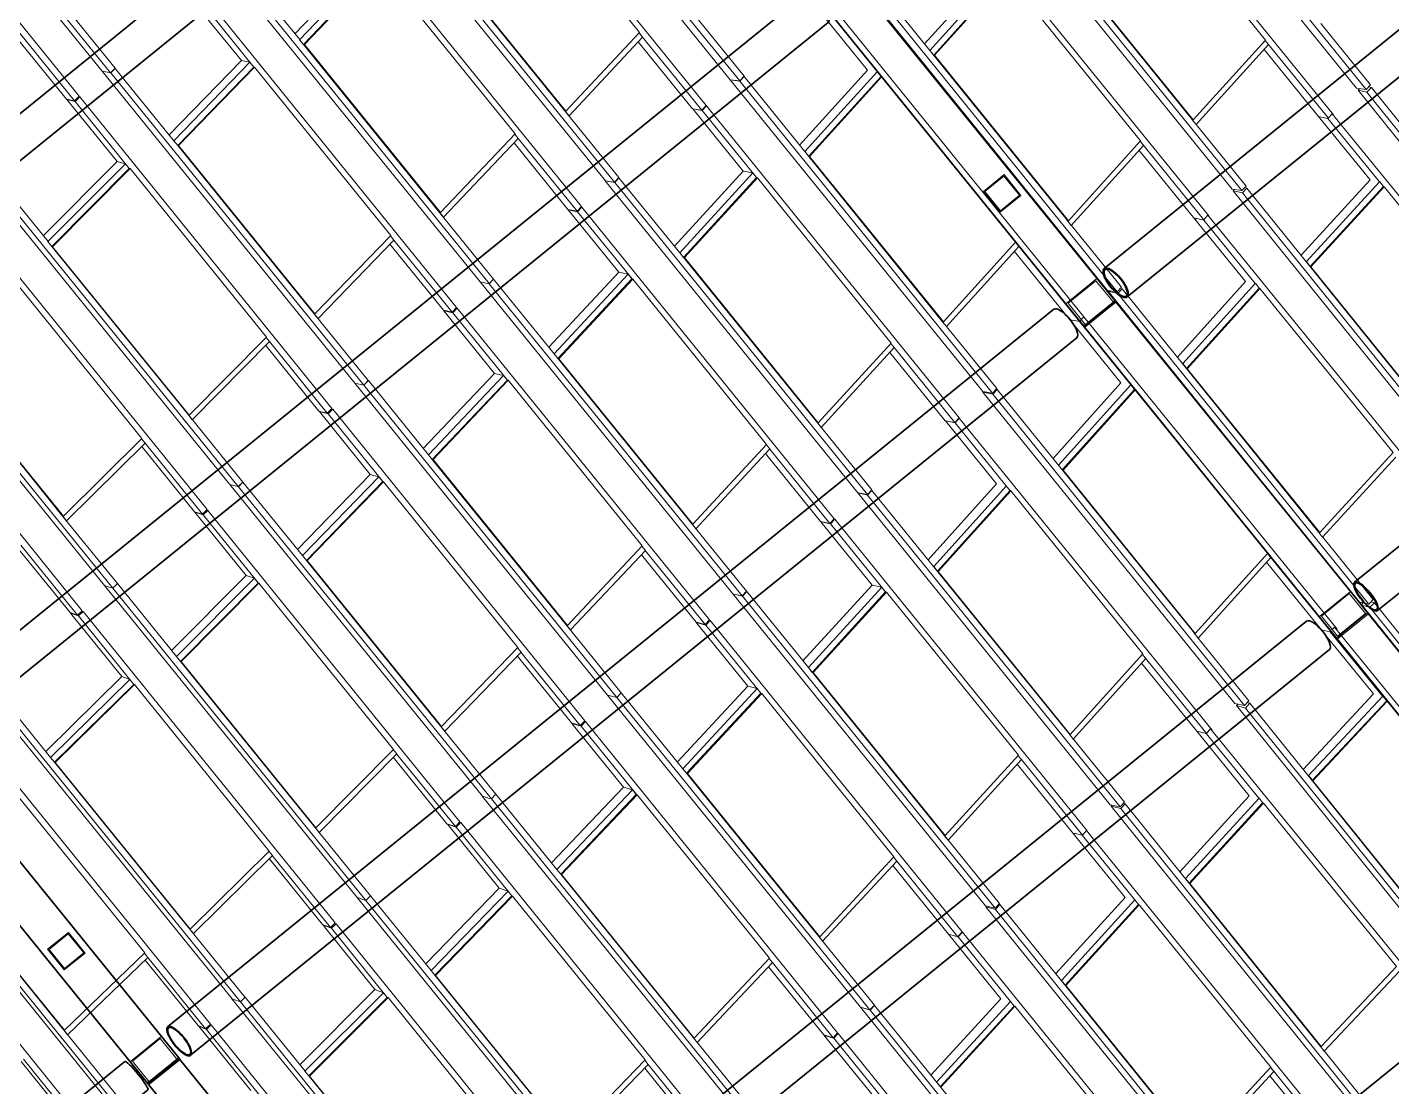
# Model space of a CAD drawing. Header units: millimetres. Extents: x 834681283 to 835686922, y 817551134 to 819407044.
# Drawn here: x 835292976 to 835303174, y 818125021 to 818132940 of the extents above; entities that cross this region are included whole.
import ezdxf

# ---------------------------------------------------------------- set-up
doc = ezdxf.new("R2010")
doc.units = ezdxf.units.MM
doc.header["$LTSCALE"] = 1200
doc.header["$MEASUREMENT"] = 0
for name, pattern in [('P01-MAGP-P-RF$0$P01_MS_01_N1-FloorPlan-PART2OFUPPERROOFSETTINGOUT$0$BH DASHED2', [3, 2, -1]), ('P01-MAGP-P-RF$0$P01_MS_01_N1-FloorPlan-PART2OFUPPERROOFSETTINGOUT$0$BH DASHED3', [2, 1, -1]), ('P01-MAGP-P-RF$0$PHANTOM', [2.5, 1.25, -0.25, 0.25, -0.25, 0.25, -0.25])]:
    doc.linetypes.add(name, pattern=pattern)
for name, color, linetype, lineweight in [('P01-MAGP-P-RF$0$MMH053__', 253, 'P01-MAGP-P-RF$0$PHANTOM', 40), ('P01-MAGP-P-RF$0$P01_MS_01_N1-FloorPlan-PART2OFUPPERROOFSETTINGOUT$0$S-BEAM', 253, 'Continuous', 35), ('P01-MAGP-P-RF$0$P01_MS_01_N1-FloorPlan-PART2OFUPPERROOFSETTINGOUT$0$S-BEAM-HIDN', 253, 'P01-MAGP-P-RF$0$P01_MS_01_N1-FloorPlan-PART2OFUPPERROOFSETTINGOUT$0$BH DASHED2', 18), ('P01-MAGP-P-RF$0$P01_MS_01_N1-FloorPlan-PART2OFUPPERROOFSETTINGOUT$0$S-COLS-HIDN', 253, 'P01-MAGP-P-RF$0$P01_MS_01_N1-FloorPlan-PART2OFUPPERROOFSETTINGOUT$0$BH DASHED3', 18), ('P01-MAGP-P-RF$0$ROOF MESH HALF TONE$0$A-GLAZ', 253, 'Continuous', 9), ('P01-MAGP-P-RF$0$ROOF MESH HALF TONE$0$A-MASS', 253, 'Continuous', 9)]:
    doc.layers.add(name, color=color, linetype=linetype, lineweight=lineweight)

# ---------------------------------------------------------------- blocks, each defined once
blk = doc.blocks.new('P01-MAGP-P-RF$0$P01_MS_01_N1-FloorPlan-PART2OFUPPERROOFSETTINGOUT$0$Circular Hollow Sections - CHS273x10_PSB97-8452177-PART 2 OF  UPPER ROOF SETTING OUT')
at = {"layer": 'P01-MAGP-P-RF$0$P01_MS_01_N1-FloorPlan-PART2OFUPPERROOFSETTINGOUT$0$S-BEAM'}
for p, q in [((72757, 39603), (65761, 34704)), ((65918, 34480), (72914, 39379))]:
    blk.add_line(p, q, dxfattribs=at)
for centre, major_axis, start_param, end_param in [((72836, 39491), (-78, 112), 3.141593, 6.283185), ((65840, 34592), (-78, 112), 0, 3.141593), ((65840, 34592), (-73, 104), 0, 3.141593), ((65840, 34592), (-78, 112), 3.141593, 6.283185), ((65840, 34592), (-73, 104), 3.141593, 6.283185)]:
    blk.add_ellipse(centre, major_axis=major_axis, ratio=0.310041, start_param=start_param, end_param=end_param, dxfattribs=at)
blk = doc.blocks.new('P01-MAGP-P-RF$0$P01_MS_01_N1-FloorPlan-PART2OFUPPERROOFSETTINGOUT$0$Circular Hollow Sections - CHS273x10_PSB97-8451182-PART 2 OF  UPPER ROOF SETTING OUT')
at = {"layer": 'P01-MAGP-P-RF$0$P01_MS_01_N1-FloorPlan-PART2OFUPPERROOFSETTINGOUT$0$S-BEAM'}
for p, q in [((68874, 29559), (61814, 24615)), ((61970, 24392), (69031, 29335))]:
    blk.add_line(p, q, dxfattribs=at)
for centre, major_axis, start_param, end_param in [((68953, 29447), (-78, 112), 3.141593, 6.283185), ((61892, 24503), (-78, 112), 0, 3.141593), ((61892, 24503), (-73, 104), 0, 3.141593), ((61892, 24503), (-78, 112), 3.141593, 6.283185), ((61892, 24503), (-73, 104), 3.141593, 6.283185)]:
    blk.add_ellipse(centre, major_axis=major_axis, ratio=0.113157, start_param=start_param, end_param=end_param, dxfattribs=at)
blk = doc.blocks.new('P01-MAGP-P-RF$0$P01_MS_01_N1-FloorPlan-PART2OFUPPERROOFSETTINGOUT$0$Circular Hollow Sections - CHS273x10_PSB97-8452281-PART 2 OF  UPPER ROOF SETTING OUT')
at = {"layer": 'P01-MAGP-P-RF$0$P01_MS_01_N1-FloorPlan-PART2OFUPPERROOFSETTINGOUT$0$S-BEAM'}
for p, q in [((76193, 34684), (69210, 29794)), ((69367, 29571), (76350, 34460))]:
    blk.add_line(p, q, dxfattribs=at)
for centre, major_axis, start_param, end_param in [((76271, 34572), (-78, 112), 3.141593, 6.283185), ((69289, 29682), (-78, 112), 0, 3.141593), ((69289, 29682), (-73, 104), 0, 3.141593), ((69289, 29682), (-78, 112), 3.141593, 6.283185), ((69289, 29682), (-73, 104), 3.141593, 6.283185)]:
    blk.add_ellipse(centre, major_axis=major_axis, ratio=0.329883, start_param=start_param, end_param=end_param, dxfattribs=at)
blk = doc.blocks.new('P01-MAGP-P-RF$0$P01_MS_01_N1-FloorPlan-PART2OFUPPERROOFSETTINGOUT$0$Circular Hollow Sections - CHS273x10_PSB97-8462763-PART 2 OF  UPPER ROOF SETTING OUT')
at = {"layer": 'P01-MAGP-P-RF$0$P01_MS_01_N1-FloorPlan-PART2OFUPPERROOFSETTINGOUT$0$S-BEAM'}
for p, q in [((80061, 37392), (76589, 34961)), ((76746, 34737), (80217, 37168))]:
    blk.add_line(p, q, dxfattribs=at)
for centre, major_axis, start_param, end_param in [((80139, 37280), (-78, 112), 3.141593, 6.283185), ((76667, 34849), (-78, 112), 0, 3.141593), ((76667, 34849), (-73, 104), 0, 3.141593), ((76667, 34849), (-78, 112), 3.141593, 6.283185), ((76667, 34849), (-73, 104), 3.141593, 6.283185)]:
    blk.add_ellipse(centre, major_axis=major_axis, ratio=0.360645, start_param=start_param, end_param=end_param, dxfattribs=at)
blk = doc.blocks.new('P01-MAGP-P-RF$0$P01_MS_01_N1-FloorPlan-PART2OFUPPERROOFSETTINGOUT$0$Circular Hollow Sections - CHS273x10_PSB97-8452344-PART 2 OF  UPPER ROOF SETTING OUT')
at = {"layer": 'P01-MAGP-P-RF$0$P01_MS_01_N1-FloorPlan-PART2OFUPPERROOFSETTINGOUT$0$S-BEAM'}
for p, q in [((79635, 29769), (72642, 24873)), ((72798, 24649), (79792, 29546))]:
    blk.add_line(p, q, dxfattribs=at)
for centre, major_axis, start_param, end_param in [((79713, 29657), (-78, 112), 3.141593, 6.283185), ((72720, 24761), (-78, 112), 0, 3.141593), ((72720, 24761), (-73, 104), 0, 3.141593), ((72720, 24761), (-78, 112), 3.141593, 6.283185), ((72720, 24761), (-73, 104), 3.141593, 6.283185)]:
    blk.add_ellipse(centre, major_axis=major_axis, ratio=0.321903, start_param=start_param, end_param=end_param, dxfattribs=at)
blk = doc.blocks.new('P01-MAGP-P-RF$0$P01_MS_01_N1-FloorPlan-PART2OFUPPERROOFSETTINGOUT$0$Circular Hollow Sections - CHS273x10_PSB97-8452178-PART 2 OF  UPPER ROOF SETTING OUT')
at = {"layer": 'P01-MAGP-P-RF$0$P01_MS_01_N1-FloorPlan-PART2OFUPPERROOFSETTINGOUT$0$S-BEAM'}
for p, q in [((71064, 42079), (64038, 37159)), ((64194, 36936), (71220, 41855))]:
    blk.add_line(p, q, dxfattribs=at)
for centre, major_axis, start_param, end_param in [((71142, 41967), (-78, 112), 3.141593, 6.283185), ((64116, 37048), (-78, 112), 0, 3.141593), ((64116, 37048), (-73, 104), 0, 3.141593), ((64116, 37048), (-78, 112), 3.141593, 6.283185), ((64116, 37048), (-73, 104), 3.141593, 6.283185)]:
    blk.add_ellipse(centre, major_axis=major_axis, ratio=0.302614, start_param=start_param, end_param=end_param, dxfattribs=at)
blk = doc.blocks.new('P01-MAGP-P-RF$0$P01_MS_01_N1-FloorPlan-PART2OFUPPERROOFSETTINGOUT$0$Circular Hollow Sections - CHS273x10_PSB97-8452283-PART 2 OF  UPPER ROOF SETTING OUT')
at = {"layer": 'P01-MAGP-P-RF$0$P01_MS_01_N1-FloorPlan-PART2OFUPPERROOFSETTINGOUT$0$S-BEAM'}
for p, q in [((74503, 37163), (67486, 32249)), ((67642, 32026), (74660, 36939))]:
    blk.add_line(p, q, dxfattribs=at)
for centre, major_axis, start_param, end_param in [((74581, 37051), (-78, 112), 3.141593, 6.283185), ((67564, 32137), (-78, 112), 0, 3.141593), ((67564, 32137), (-73, 104), 0, 3.141593), ((67564, 32137), (-78, 112), 3.141593, 6.283185), ((67564, 32137), (-73, 104), 3.141593, 6.283185)]:
    blk.add_ellipse(centre, major_axis=major_axis, ratio=0.320015, start_param=start_param, end_param=end_param, dxfattribs=at)
blk = doc.blocks.new('P01-MAGP-P-RF$0$P01_MS_01_N1-FloorPlan-PART2OFUPPERROOFSETTINGOUT$0$Circular Hollow Sections - CHS273x10_PSB97-8452498-PART 2 OF  UPPER ROOF SETTING OUT')
at = {"layer": 'P01-MAGP-P-RF$0$P01_MS_01_N1-FloorPlan-PART2OFUPPERROOFSETTINGOUT$0$S-BEAM'}
for p, q in [((77913, 32226), (70925, 27333)), ((71082, 27109), (78070, 32002))]:
    blk.add_line(p, q, dxfattribs=at)
for centre, major_axis, start_param, end_param in [((77992, 32114), (-78, 112), 3.141593, 6.283185), ((71004, 27221), (-78, 112), 0, 3.141593), ((71004, 27221), (-78, 112), 3.141593, 6.283185), ((71004, 27221), (-73, 104), 3.141593, 6.283185), ((71004, 27221), (-73, 104), 0, 3.141593)]:
    blk.add_ellipse(centre, major_axis=major_axis, ratio=0.333615, start_param=start_param, end_param=end_param, dxfattribs=at)
blk = doc.blocks.new('P01-MAGP-P-RF$0$ROOF MESH HALF TONE')
at = {"layer": 'P01-MAGP-P-RF$0$ROOF MESH HALF TONE$0$A-GLAZ', "lineweight": 5}
for p, q in [((67499, 39412), (69221, 36954)), ((69283, 36938), (67559, 39398)), ((69035, 36780), (67316, 39236)), ((72178, 39022), (73899, 36564)), ((73969, 36551), (72247, 39009)), ((73705, 36385), (71987, 38841)), ((76851, 38626), (78564, 36174)), ((78635, 36159), (76922, 38610)), ((74004, 36583), (72687, 38462)), ((78379, 35988), (76653, 38449)), ((71192, 38333), (72915, 35875)), ((72983, 35860), (71260, 38319)), ((72323, 38286), (73247, 36964)), ((72723, 35696), (71005, 38152)), ((75868, 37939), (77583, 35485)), ((77323, 36026), (75974, 37956)), ((77655, 35470), (75940, 37923)), ((76995, 37888), (77911, 36581)), ((73018, 35892), (71699, 37774)), ((72657, 36414), (71731, 37735)), ((77396, 35300), (75672, 37759)), ((70206, 37644), (71929, 35186)), ((70710, 37087), (70308, 37660)), ((71243, 37650), (70677, 37133)), ((70709, 37087), (71309, 37634)), ((71996, 35169), (70272, 37628)), ((70736, 37049), (71335, 37597)), ((70742, 37048), (71341, 37595)), ((71341, 37595), (72267, 36273)), ((69319, 36970), (68954, 37491)), ((70264, 36962), (69923, 37449)), ((70354, 36906), (69987, 37431)), ((71740, 35008), (70022, 37463)), ((77329, 36024), (76416, 37330)), ((68940, 36765), (68584, 37273)), ((68998, 36749), (68614, 37298)), ((74884, 37252), (76602, 34796)), ((76674, 34780), (74956, 37235)), ((76340, 35338), (74990, 37268)), ((75909, 37253), (75367, 36729)), ((75403, 36678), (75981, 37237)), ((76007, 37200), (75429, 36641)), ((75435, 36640), (76013, 37198)), ((76013, 37198), (76927, 35895)), ((70709, 37087), (70736, 37049)), ((70742, 37048), (70736, 37049)), ((70736, 37049), (71663, 35726)), ((71669, 35724), (70742, 37048)), ((74928, 36564), (74585, 37053)), ((75025, 36510), (74656, 37037)), ((76412, 34612), (74690, 37070)), ((69220, 36954), (70942, 34497)), ((69284, 36937), (69220, 36954)), ((69259, 36944), (69283, 36938)), ((69283, 36938), (69319, 36970)), ((69320, 36969), (69284, 36937)), ((71008, 34477), (69284, 36937)), ((69719, 36399), (69320, 36969)), ((70264, 36962), (69687, 36445)), ((69719, 36399), (70327, 36944)), ((70327, 36944), (70264, 36962)), ((70354, 36906), (70327, 36944)), ((73247, 36964), (72657, 36414)), ((72678, 36378), (73268, 36928)), ((73268, 36928), (73244, 36962)), ((73671, 36352), (73268, 36928)), ((69745, 36361), (70354, 36906)), ((69751, 36360), (70359, 36905)), ((70354, 36906), (70359, 36905)), ((70354, 36906), (70354, 36906)), ((70359, 36905), (71286, 35580)), ((73602, 36367), (73233, 36895)), ((68940, 36765), (68998, 36749)), ((69285, 36273), (68942, 36762)), ((69003, 36743), (68942, 36762)), ((68998, 36749), (69035, 36780)), ((69040, 36775), (69003, 36743)), ((69372, 36215), (69003, 36743)), ((69031, 36777), (69040, 36775)), ((70757, 34320), (69040, 36775)), ((75403, 36678), (75429, 36641)), ((75435, 36640), (75429, 36641)), ((76347, 35336), (75435, 36640)), ((78669, 36191), (78331, 36676)), ((73899, 36564), (75619, 34107)), ((73970, 36547), (73899, 36564)), ((73899, 36564), (73969, 36551)), ((73969, 36551), (74004, 36583)), ((74005, 36580), (73970, 36547)), ((75690, 34090), (73970, 36547)), ((74001, 36581), (74005, 36580)), ((75356, 34649), (74005, 36580)), ((74928, 36564), (74382, 36040)), ((74418, 35989), (74999, 36547)), ((74444, 35952), (75025, 36510)), ((75025, 36510), (74444, 35952)), ((74450, 35950), (75031, 36509)), ((75025, 36510), (74999, 36547)), ((75025, 36510), (75031, 36509)), ((75031, 36509), (75944, 35206)), ((77911, 36581), (77329, 36024)), ((77349, 35988), (77931, 36545)), ((78274, 35970), (77895, 36511)), ((77931, 36545), (77908, 36578)), ((78337, 35967), (77908, 36578)), ((72652, 36415), (72678, 36378)), ((72657, 36414), (72652, 36415)), ((69719, 36399), (69745, 36361)), ((69751, 36360), (69745, 36361)), ((69745, 36361), (70674, 35036)), ((70679, 35035), (69751, 36360)), ((73602, 36367), (73671, 36352)), ((73947, 35875), (73604, 36366)), ((73674, 36348), (73604, 36366)), ((73671, 36352), (73705, 36385)), ((73709, 36381), (73674, 36348)), ((74044, 35820), (73674, 36348)), ((73705, 36382), (73709, 36381)), ((75429, 33924), (73709, 36381)), ((68234, 36265), (69955, 33809)), ((70019, 33786), (68295, 36245)), ((68728, 35712), (68332, 36277)), ((69285, 36273), (68696, 35757)), ((68727, 35712), (69346, 36253)), ((68754, 35674), (69372, 36215)), ((68760, 35672), (69378, 36214)), ((69346, 36253), (69285, 36273)), ((69372, 36215), (69346, 36253)), ((69372, 36215), (69378, 36214)), ((69372, 36215), (69372, 36215)), ((69378, 36214), (70306, 34887)), ((72267, 36273), (71669, 35724)), ((71690, 35688), (72288, 36236)), ((72621, 35680), (72254, 36205)), ((72288, 36236), (72264, 36270)), ((72688, 35664), (72287, 36236)), ((78564, 36174), (78635, 36159)), ((78575, 36158), (78587, 36169)), ((78575, 36158), (80269, 33721)), ((78640, 36138), (78575, 36158)), ((78635, 36159), (78669, 36191)), ((78676, 36171), (78640, 36138)), ((80335, 33701), (78640, 36138)), ((78654, 36177), (78676, 36171)), ((80009, 34254), (78676, 36171)), ((69775, 33631), (68057, 36086)), ((77329, 36024), (77323, 36026)), ((77323, 36025), (77349, 35988)), ((74418, 35989), (74444, 35952)), ((74450, 35950), (74444, 35952)), ((75362, 34648), (74450, 35950)), ((77689, 35502), (77349, 35988)), ((78334, 35964), (78266, 35982)), ((78617, 35483), (78274, 35970)), ((78274, 35970), (78276, 35970)), ((78369, 35996), (78334, 35964)), ((78686, 35463), (78334, 35964)), ((80109, 33524), (78369, 35996)), ((78377, 35985), (78379, 35988)), ((72914, 35875), (74635, 33417)), ((72984, 35857), (72914, 35875)), ((72939, 35869), (72983, 35860)), ((72983, 35860), (73018, 35892)), ((73018, 35890), (72984, 35857)), ((74706, 33399), (72984, 35857)), ((73016, 35891), (73018, 35890)), ((73432, 35300), (73018, 35890)), ((73947, 35875), (73396, 35351)), ((73432, 35300), (74018, 35857)), ((73458, 35263), (74044, 35820)), ((74044, 35820), (73458, 35263)), ((73464, 35261), (74050, 35819)), ((74018, 35857), (73947, 35875)), ((74044, 35820), (74018, 35857)), ((74044, 35820), (74050, 35819)), ((74050, 35819), (74962, 34516)), ((76927, 35895), (76347, 35336)), ((76366, 35300), (76946, 35858)), ((77290, 35283), (76911, 35824)), ((76946, 35858), (76923, 35891)), ((77358, 35272), (76924, 35892)), ((68727, 35712), (68754, 35674)), ((72031, 35201), (71663, 35726)), ((71669, 35724), (71663, 35726)), ((71664, 35726), (71690, 35688)), ((72688, 35664), (72723, 35696)), ((72720, 35694), (72727, 35692)), ((68760, 35672), (68754, 35674)), ((68754, 35674), (69684, 34347)), ((69689, 34345), (68760, 35672)), ((72621, 35680), (72688, 35664)), ((72968, 35186), (72623, 35678)), ((72692, 35659), (72623, 35678)), ((72727, 35692), (72692, 35659)), ((73063, 35130), (72692, 35659)), ((74446, 33236), (72727, 35692)), ((67248, 35575), (68970, 33118)), ((69030, 33094), (67306, 35554)), ((68396, 35523), (69325, 34194)), ((71286, 35580), (70679, 35035)), ((70701, 34999), (71307, 35544)), ((71640, 34994), (71276, 35515)), ((71307, 35544), (71284, 35578)), ((71704, 34976), (71307, 35544)), ((77655, 35470), (77689, 35502)), ((77678, 35491), (77695, 35486)), ((68791, 32942), (67074, 35397)), ((77583, 35485), (77655, 35470)), ((77591, 35474), (77600, 35482)), ((77591, 35474), (79293, 33031)), ((77660, 35453), (77591, 35474)), ((77695, 35486), (77660, 35453)), ((79362, 33011), (77660, 35453)), ((79031, 33568), (77695, 35486)), ((78618, 35483), (78063, 34957)), ((78100, 34908), (78684, 35461)), ((78712, 35426), (78125, 34869)), ((78131, 34867), (78718, 35424)), ((78714, 35427), (78688, 35464)), ((78712, 35426), (78714, 35427)), ((78712, 35426), (78718, 35424)), ((78718, 35424), (79636, 34120)), ((73432, 35300), (73458, 35263)), ((74740, 33432), (73432, 35300)), ((76347, 35336), (76340, 35338)), ((76340, 35337), (76366, 35300)), ((76708, 34813), (76367, 35300)), ((77356, 35271), (77294, 35288)), ((77390, 35304), (77358, 35272)), ((79123, 32837), (77390, 35304)), ((71928, 35186), (73650, 32728)), ((71996, 35167), (71928, 35186)), ((71996, 35169), (72031, 35201)), ((72031, 35200), (71996, 35167)), ((72443, 34612), (72031, 35200)), ((72968, 35186), (72408, 34663)), ((73036, 35167), (72968, 35186)), ((73464, 35261), (73458, 35263)), ((74376, 33959), (73464, 35261)), ((75944, 35206), (75362, 34648)), ((75964, 35170), (75941, 35203)), ((76377, 34580), (75941, 35203)), ((77636, 34791), (77290, 35283)), ((77290, 35283), (77301, 35280)), ((77707, 34771), (77356, 35271)), ((71970, 35175), (71996, 35169)), ((73719, 32708), (71996, 35167)), ((72443, 34612), (73036, 35167)), ((72469, 34575), (73062, 35130)), ((72475, 34573), (73068, 35128)), ((73062, 35130), (73036, 35167)), ((73063, 35130), (73062, 35130)), ((73063, 35130), (73068, 35128)), ((73068, 35128), (73980, 33825)), ((75382, 34612), (75964, 35170)), ((76306, 34596), (75928, 35136)), ((67763, 34987), (68694, 33658)), ((68699, 33656), (67768, 34985)), ((70674, 35036), (70701, 34999)), ((71043, 34509), (70674, 35036)), ((70679, 35035), (70674, 35036)), ((71640, 34994), (71704, 34976)), ((71988, 34497), (71643, 34991)), ((71710, 34970), (71643, 34991)), ((71704, 34976), (71740, 35008)), ((71745, 35003), (71710, 34970)), ((71737, 35005), (71745, 35003)), ((73463, 32548), (71745, 35003)), ((70306, 34887), (69689, 34345)), ((70327, 34851), (70303, 34885)), ((72081, 34439), (71710, 34970)), ((78098, 34908), (78100, 34908)), ((78100, 34908), (78126, 34870)), ((69711, 34309), (70327, 34851)), ((70660, 34307), (70298, 34825)), ((70721, 34288), (70327, 34851)), ((76602, 34796), (76674, 34780)), ((76606, 34789), (76611, 34794)), ((76606, 34789), (78315, 32340)), ((76677, 34768), (76606, 34789)), ((76674, 34780), (76708, 34813)), ((76712, 34801), (76677, 34768)), ((76699, 34805), (76712, 34801)), ((78052, 32882), (76712, 34801)), ((77636, 34791), (77088, 34263)), ((78126, 34870), (78123, 34871)), ((78131, 34867), (78125, 34869)), ((79037, 33566), (78131, 34867)), ((78386, 32320), (76677, 34768)), ((77125, 34211), (77708, 34772)), ((77733, 34734), (77150, 34173)), ((77156, 34171), (77739, 34732)), ((77733, 34735), (77708, 34772)), ((77733, 34734), (77733, 34735)), ((77733, 34734), (77739, 34732)), ((77739, 34732), (78647, 33439)), ((72443, 34612), (72469, 34575)), ((73754, 32741), (72443, 34612)), ((72475, 34573), (72469, 34575)), ((73388, 33270), (72475, 34573)), ((75356, 34649), (75382, 34612)), ((75364, 34638), (75356, 34649)), ((75362, 34648), (75356, 34649)), ((75725, 34123), (75382, 34612)), ((76306, 34596), (76333, 34590)), ((76654, 34101), (76308, 34594)), ((76377, 34579), (76330, 34592)), ((76411, 34612), (76377, 34580)), ((76726, 34080), (76377, 34579)), ((78137, 32150), (76411, 34612)), ((70942, 34497), (72664, 32039)), ((71008, 34476), (70942, 34497)), ((70993, 34481), (71008, 34477)), ((71044, 34509), (71008, 34476)), ((71008, 34477), (71043, 34509)), ((72732, 32017), (71008, 34476)), ((71453, 33925), (71044, 34509)), ((71988, 34497), (71418, 33975)), ((71453, 33925), (72055, 34477)), ((72055, 34477), (71988, 34497)), ((72081, 34439), (72055, 34477)), ((74962, 34516), (74376, 33959)), ((74396, 33923), (74982, 34481)), ((74982, 34481), (74959, 34513)), ((75394, 33891), (74982, 34481)), ((71479, 33887), (72081, 34439)), ((71485, 33886), (72087, 34438)), ((72081, 34439), (72087, 34438)), ((72081, 34439), (72081, 34439)), ((72087, 34438), (73000, 33133)), ((75324, 33909), (74947, 34447)), ((70055, 33817), (69684, 34347)), ((69689, 34345), (69684, 34347)), ((69685, 34347), (69711, 34309)), ((70660, 34307), (70721, 34288)), ((71009, 33808), (70663, 34304)), ((70727, 34282), (70663, 34304)), ((70721, 34288), (70757, 34320)), ((70763, 34314), (70727, 34282)), ((71100, 33749), (70727, 34282)), ((70754, 34317), (70763, 34314)), ((72480, 31860), (70763, 34314)), ((69325, 34194), (68699, 33656)), ((69347, 34158), (69323, 34192)), ((77125, 34211), (77151, 34174)), ((77156, 34171), (77150, 34173)), ((78058, 32880), (77156, 34171)), ((68721, 33620), (69347, 34158)), ((69679, 33621), (69320, 34135)), ((69738, 33599), (69347, 34158)), ((75619, 34107), (75690, 34090)), ((75620, 34103), (75623, 34106)), ((75620, 34103), (77336, 31650)), ((75693, 34083), (75620, 34103)), ((75690, 34090), (75725, 34123)), ((75727, 34116), (75693, 34083)), ((77408, 31629), (75693, 34083)), ((75720, 34118), (75727, 34116)), ((77071, 32194), (75727, 34116)), ((76654, 34101), (76108, 33571)), ((76146, 33518), (76727, 34081)), ((76752, 34044), (76727, 34081)), ((74370, 33960), (74396, 33923)), ((74376, 33959), (74370, 33960)), ((76752, 34044), (76171, 33481)), ((76177, 33479), (76758, 34042)), ((76752, 34044), (76752, 34044)), ((76752, 34044), (76758, 34042)), ((76758, 34042), (77661, 32754)), ((71453, 33925), (71479, 33887)), ((71485, 33886), (71479, 33888)), ((71479, 33888), (72394, 32582)), ((72400, 32580), (71485, 33886)), ((75324, 33909), (75394, 33891)), ((75673, 33411), (75325, 33909)), ((75396, 33889), (75341, 33905)), ((75394, 33891), (75429, 33924)), ((75430, 33922), (75396, 33889)), ((75771, 33353), (75396, 33889)), ((75427, 33923), (75430, 33922)), ((77152, 31463), (75430, 33922)), ((69956, 33807), (71678, 31350)), ((69996, 33793), (69956, 33807)), ((69996, 33793), (70019, 33786)), ((70020, 33785), (70017, 33786)), ((70019, 33786), (70055, 33817)), ((70056, 33818), (70020, 33785)), ((71744, 31325), (70020, 33785)), ((70462, 33238), (70056, 33818)), ((71009, 33808), (70427, 33287)), ((70462, 33238), (71073, 33786)), ((71073, 33786), (71009, 33808)), ((71100, 33749), (71073, 33786)), ((73980, 33825), (73388, 33270)), ((73409, 33234), (74001, 33790)), ((74342, 33223), (73967, 33758)), ((74001, 33790), (73978, 33823)), ((74411, 33203), (74001, 33789)), ((69067, 33126), (68694, 33658)), ((68699, 33656), (68694, 33658)), ((68695, 33657), (68721, 33620)), ((70488, 33200), (71100, 33749)), ((70493, 33199), (71105, 33747)), ((71100, 33749), (71105, 33747)), ((71100, 33749), (71100, 33749)), ((71105, 33747), (72020, 32440)), ((69679, 33621), (69738, 33599)), ((70031, 33119), (69682, 33618)), ((69743, 33593), (69682, 33618)), ((69738, 33599), (69775, 33631)), ((69780, 33625), (69743, 33593)), ((70118, 33058), (69743, 33593)), ((69772, 33629), (69780, 33625)), ((71497, 31171), (69780, 33625)), ((68754, 32911), (68366, 33464)), ((76146, 33518), (76171, 33481)), ((76177, 33479), (76171, 33481)), ((77077, 32192), (76177, 33479)), ((68699, 32934), (68342, 33444)), ((74635, 33417), (74706, 33399)), ((74635, 33416), (76354, 30960)), ((74707, 33395), (74635, 33416)), ((74706, 33399), (74740, 33432)), ((74741, 33428), (74707, 33395)), ((76426, 30939), (74707, 33395)), ((74737, 33429), (74741, 33428)), ((76087, 31506), (74741, 33428)), ((75673, 33411), (75124, 32881)), ((75162, 32827), (75745, 33390)), ((75188, 32791), (75771, 33354)), ((75771, 33353), (75188, 32791)), ((75194, 32789), (75777, 33352)), ((75771, 33354), (75745, 33390)), ((75771, 33353), (75777, 33352)), ((75777, 33352), (76677, 32067)), ((78647, 33439), (78058, 32880)), ((78077, 32844), (78666, 33403)), ((73383, 33271), (73409, 33234)), ((73388, 33270), (73383, 33271)), ((70462, 33238), (70488, 33200)), ((70493, 33199), (70488, 33201)), ((70488, 33201), (71404, 31893)), ((71410, 31891), (70493, 33199)), ((74342, 33223), (74411, 33203)), ((74693, 32722), (74344, 33221)), ((74415, 33199), (74344, 33221)), ((74411, 33203), (74446, 33236)), ((74449, 33232), (74415, 33199)), ((74790, 32663), (74415, 33199)), ((74443, 33234), (74449, 33232)), ((76169, 30776), (74449, 33232)), ((68970, 33118), (70692, 30660)), ((68997, 33107), (68970, 33118)), ((68997, 33106), (69030, 33094)), ((69030, 33094), (69063, 33122)), ((69067, 33126), (69031, 33094)), ((70755, 30633), (69031, 33094)), ((69470, 32551), (69067, 33126)), ((70031, 33119), (69436, 32599)), ((69470, 32551), (70092, 33095)), ((69496, 32513), (70118, 33057)), ((69502, 32512), (70123, 33056)), ((70092, 33095), (70031, 33119)), ((70118, 33057), (70092, 33095)), ((70118, 33058), (70123, 33056)), ((70118, 33058), (70118, 33057)), ((70123, 33056), (71039, 31746)), ((73000, 33133), (72400, 32580)), ((72420, 32545), (73021, 33097)), ((73361, 32536), (72989, 33068)), ((73021, 33097), (72997, 33131)), ((73427, 32515), (73020, 33097)), ((68754, 32911), (68791, 32942)), ((68789, 32940), (68797, 32936)), ((68699, 32934), (68754, 32911)), ((69052, 32430), (68701, 32931)), ((68760, 32905), (68701, 32931)), ((68797, 32936), (68760, 32905)), ((69136, 32366), (68760, 32905)), ((70514, 30482), (68797, 32936)), ((78051, 32881), (78077, 32844)), ((78058, 32880), (78052, 32882)), ((78421, 32353), (78078, 32845)), ((73719, 32708), (73754, 32741)), ((73755, 32739), (73720, 32706)), ((74175, 32139), (73755, 32739)), ((75162, 32827), (75188, 32791)), ((75194, 32789), (75188, 32791)), ((76093, 31504), (75194, 32789)), ((77661, 32754), (77077, 32192)), ((78097, 32125), (77658, 32752)), ((77680, 32719), (77658, 32751)), ((73649, 32728), (75371, 30270)), ((73720, 32706), (73649, 32728)), ((73685, 32718), (73719, 32708)), ((75442, 30248), (73720, 32706)), ((74693, 32722), (74138, 32193)), ((74175, 32139), (74764, 32700)), ((74201, 32102), (74789, 32663)), ((74790, 32663), (74201, 32102)), ((74207, 32100), (74796, 32662)), ((74764, 32700), (74693, 32722)), ((74789, 32663), (74764, 32700)), ((74790, 32663), (74796, 32662)), ((74796, 32662), (75695, 31377)), ((77096, 32157), (77680, 32719)), ((78019, 32155), (77646, 32686)), ((69470, 32551), (69496, 32513)), ((72394, 32582), (72420, 32545)), ((72767, 32049), (72394, 32582)), ((72400, 32580), (72394, 32582)), ((73361, 32536), (73427, 32515)), ((73713, 32033), (73363, 32533)), ((73433, 32510), (73363, 32533)), ((73427, 32515), (73463, 32548)), ((73468, 32543), (73433, 32510)), ((73460, 32545), (73468, 32543)), ((75185, 30088), (73468, 32543)), ((68478, 31865), (68079, 32434)), ((69052, 32430), (68445, 31912)), ((69110, 32404), (69052, 32430)), ((70791, 30666), (69489, 32524)), ((69502, 32512), (69496, 32514)), ((70420, 31201), (69502, 32512)), ((72020, 32440), (71410, 31891)), ((72041, 32405), (72017, 32438)), ((73808, 31973), (73433, 32510)), ((67984, 32428), (69706, 29971)), ((69766, 29942), (68042, 32402)), ((68478, 31864), (69110, 32404)), ((68504, 31827), (69136, 32366)), ((68509, 31825), (69141, 32364)), ((69136, 32366), (69110, 32404)), ((69136, 32366), (69141, 32364)), ((69136, 32366), (69136, 32366)), ((69141, 32364), (70059, 31052)), ((71431, 31856), (72041, 32405)), ((72380, 31850), (72011, 32378)), ((72444, 31827), (72040, 32404)), ((78315, 32340), (78386, 32320)), ((78330, 32318), (78346, 32332)), ((78386, 32320), (78421, 32353)), ((78429, 32328), (78392, 32297)), ((78404, 32337), (78429, 32328)), ((79754, 30419), (78429, 32328)), ((69531, 29793), (67813, 32247)), ((78330, 32318), (80015, 29889)), ((78392, 32297), (78330, 32318)), ((80077, 29868), (78392, 32297)), ((74175, 32139), (74201, 32102)), ((75477, 30281), (74175, 32139)), ((77070, 32194), (77096, 32157)), ((77077, 32192), (77071, 32194)), ((77442, 31662), (77096, 32157)), ((78376, 31648), (78018, 32155)), ((78083, 32135), (78018, 32155)), ((78087, 32139), (78083, 32135)), ((78441, 31626), (78083, 32135)), ((78118, 32167), (78098, 32148)), ((79869, 29685), (78118, 32167)), ((78133, 32146), (78137, 32150)), ((72663, 32039), (74387, 29579)), ((72732, 32016), (72663, 32039)), ((72767, 32049), (72732, 32016)), ((72732, 32017), (72762, 32044)), ((73186, 31451), (72767, 32049)), ((72767, 32049), (72767, 32049)), ((73713, 32033), (73149, 31505)), ((73782, 32010), (73713, 32033)), ((74207, 32100), (74201, 32102)), ((75107, 30815), (74207, 32100)), ((76677, 32067), (76093, 31504)), ((76112, 31469), (76696, 32032)), ((76696, 32032), (76674, 32064)), ((77114, 31436), (76674, 32064)), ((72725, 32019), (72732, 32017)), ((74456, 29556), (72732, 32016)), ((73186, 31451), (73782, 32010)), ((73212, 31415), (73808, 31973)), ((73218, 31413), (73814, 31971)), ((73808, 31973), (73782, 32010)), ((73808, 31973), (73814, 31971)), ((73808, 31973), (73808, 31973)), ((73814, 31971), (74714, 30685)), ((77038, 31462), (76662, 31999)), ((68478, 31864), (68504, 31827)), ((68509, 31825), (68504, 31827)), ((68504, 31827), (69424, 30514)), ((69429, 30512), (68509, 31825)), ((71779, 31358), (71404, 31893)), ((71410, 31891), (71404, 31893)), ((71405, 31893), (71431, 31856)), ((72380, 31850), (72444, 31827)), ((72734, 31344), (72383, 31846)), ((72450, 31821), (72383, 31846)), ((72444, 31827), (72480, 31860)), ((72485, 31854), (72450, 31821)), ((72827, 31283), (72450, 31821)), ((72477, 31857), (72485, 31854)), ((74202, 29400), (72485, 31854)), ((66998, 31739), (68720, 29281)), ((71039, 31746), (70420, 31201)), ((71061, 31711), (71037, 31744)), ((71050, 31726), (71037, 31744)), ((68777, 29250), (67053, 31711)), ((68159, 31672), (69078, 30358)), ((70441, 31166), (71061, 31711)), ((71399, 31163), (71033, 31687)), ((71461, 31139), (71060, 31711)), ((77336, 31650), (77408, 31629)), ((77347, 31633), (77358, 31643)), ((77347, 31633), (79039, 29200)), ((77414, 31610), (77347, 31633)), ((77408, 31629), (77442, 31662)), ((77449, 31643), (77414, 31610)), ((77429, 31650), (77449, 31643)), ((78776, 29734), (77449, 31643)), ((78376, 31648), (77811, 31122)), ((77848, 31074), (78444, 31628)), ((78468, 31594), (78444, 31628)), ((68547, 29103), (66829, 31558)), ((79105, 29177), (77414, 31610)), ((78468, 31589), (77872, 31035)), ((77878, 31033), (78473, 31587)), ((78468, 31589), (78470, 31591)), ((78468, 31589), (78473, 31587)), ((78473, 31587), (79395, 30280)), ((73186, 31451), (73212, 31415)), ((73218, 31413), (73212, 31415)), ((73212, 31415), (74113, 30128)), ((74119, 30126), (73218, 31413)), ((76087, 31506), (76112, 31469)), ((76093, 31504), (76087, 31506)), ((76461, 30972), (76113, 31469)), ((77396, 30954), (77038, 31462)), ((77107, 31440), (77038, 31462)), ((77109, 31442), (77107, 31440)), ((77465, 30930), (77107, 31440)), ((77142, 31473), (77109, 31442)), ((78883, 28998), (77142, 31473)), ((77150, 31461), (77152, 31463)), ((71677, 31350), (73400, 28892)), ((71718, 31335), (71677, 31350)), ((71718, 31334), (71744, 31325)), ((71780, 31358), (71744, 31325)), ((73468, 28865), (71744, 31325)), ((72195, 30765), (71780, 31358)), ((72734, 31344), (72159, 30817)), ((72195, 30764), (72801, 31319)), ((72801, 31319), (72734, 31344)), ((72826, 31282), (72801, 31319)), ((75695, 31377), (75107, 30815)), ((75127, 30781), (75715, 31342)), ((76063, 30765), (75681, 31310)), ((75715, 31342), (75692, 31374)), ((76131, 30747), (75715, 31342)), ((72221, 30728), (72826, 31282)), ((72227, 30726), (72832, 31280)), ((72827, 31283), (72832, 31280)), ((72827, 31283), (72827, 31282)), ((72832, 31280), (73734, 29992)), ((68814, 29283), (67512, 31141)), ((67512, 31141), (68434, 29825)), ((68439, 29823), (67517, 31138)), ((70420, 31201), (70414, 31204)), ((70415, 31203), (70441, 31166)), ((71399, 31163), (71461, 31139)), ((71755, 30655), (71402, 31159)), ((71467, 31133), (71402, 31159)), ((71461, 31139), (71497, 31171)), ((71503, 31165), (71467, 31133)), ((71845, 30592), (71467, 31133)), ((71494, 31169), (71503, 31165)), ((73219, 28711), (71503, 31165)), ((70059, 31052), (69429, 30512)), ((69451, 30477), (70081, 31017)), ((70081, 31017), (70057, 31051)), ((70477, 30450), (70080, 31017)), ((77844, 31075), (77848, 31074)), ((77848, 31074), (77874, 31037)), ((77874, 31037), (77870, 31038)), ((77878, 31033), (77872, 31035)), ((78782, 29732), (77878, 31033)), ((70418, 30476), (70055, 30996)), ((76354, 30960), (76426, 30939)), ((76361, 30949), (76369, 30955)), ((76361, 30949), (78062, 28508)), ((76431, 30925), (76361, 30949)), ((76426, 30939), (76461, 30972)), ((76466, 30958), (76431, 30925)), ((78131, 28484), (76431, 30925)), ((76452, 30963), (76466, 30958)), ((77796, 29048), (76466, 30958)), ((77396, 30954), (76838, 30424)), ((76877, 30371), (77467, 30932)), ((77492, 30895), (77467, 30932)), ((75101, 30817), (75127, 30781)), ((75107, 30815), (75101, 30817)), ((77491, 30894), (76901, 30333)), ((76907, 30331), (77497, 30892)), ((77491, 30894), (77492, 30895)), ((77491, 30894), (77497, 30892)), ((77497, 30892), (78404, 29603)), ((72195, 30764), (72221, 30728)), ((72227, 30726), (72221, 30728)), ((72221, 30728), (73125, 29439)), ((73130, 29437), (72227, 30726)), ((76417, 30261), (76063, 30765)), ((76063, 30765), (76074, 30761)), ((76130, 30746), (76069, 30767)), ((76487, 30237), (76130, 30746)), ((76165, 30779), (76131, 30747)), ((77896, 28312), (76165, 30779)), ((70691, 30661), (72413, 28203)), ((70718, 30650), (70691, 30661)), ((70718, 30648), (70755, 30633)), ((70791, 30667), (70755, 30634)), ((72480, 28173), (70755, 30634)), ((71204, 30078), (70791, 30667)), ((71755, 30655), (71168, 30130)), ((71204, 30078), (71819, 30628)), ((71819, 30628), (71755, 30655)), ((71845, 30591), (71819, 30628)), ((74714, 30685), (74119, 30126)), ((74139, 30092), (74734, 30651)), ((75081, 30078), (74702, 30620)), ((74734, 30651), (74711, 30683)), ((75150, 30055), (74734, 30650)), ((69803, 29974), (69424, 30514)), ((69429, 30512), (69424, 30514)), ((69425, 30514), (69451, 30477)), ((71229, 30041), (71845, 30591)), ((71235, 30039), (71851, 30589)), ((71845, 30592), (71851, 30589)), ((71845, 30592), (71845, 30591)), ((71851, 30589), (72754, 29299)), ((70418, 30476), (70477, 30450)), ((70776, 29966), (70422, 30473)), ((70483, 30444), (70422, 30473)), ((70477, 30450), (70514, 30482)), ((70520, 30476), (70483, 30444)), ((70863, 29900), (70483, 30444)), ((70512, 30480), (70520, 30476)), ((72236, 28022), (70520, 30476)), ((69078, 30358), (68439, 29823)), ((68460, 29788), (69100, 30323)), ((69100, 30323), (69077, 30357)), ((69438, 29790), (69078, 30304)), ((69493, 29761), (69100, 30323)), ((76874, 30372), (76877, 30371)), ((76877, 30371), (76902, 30335)), ((76902, 30335), (76899, 30335)), ((76907, 30331), (76901, 30333)), ((77802, 29046), (76907, 30331)), ((75371, 30270), (75442, 30248)), ((75374, 30264), (75377, 30268)), ((75374, 30264), (77084, 27816)), ((75445, 30239), (75374, 30264)), ((75442, 30248), (75477, 30281)), ((75480, 30273), (75445, 30239)), ((77155, 27791), (75445, 30239)), ((75471, 30275), (75480, 30273)), ((76814, 28362), (75480, 30273)), ((76417, 30261), (75860, 29729)), ((75899, 29674), (76488, 30237)), ((76513, 30200), (75924, 29637)), ((75930, 29635), (76519, 30198)), ((76514, 30201), (76488, 30237)), ((76513, 30200), (76514, 30201)), ((76513, 30200), (76519, 30198)), ((76519, 30198), (77416, 28920)), ((74491, 29589), (74113, 30128)), ((74119, 30126), (74113, 30128)), ((74114, 30128), (74139, 30092)), ((75150, 30055), (75185, 30088)), ((75187, 30086), (75152, 30053)), ((76910, 27626), (75187, 30086)), ((71204, 30078), (71229, 30041)), ((71235, 30039), (71230, 30041)), ((71230, 30041), (72135, 28750)), ((72140, 28748), (71235, 30039)), ((73734, 29992), (73130, 29437)), ((73754, 29958), (73731, 29990)), ((75081, 30078), (75150, 30055)), ((75438, 29570), (75082, 30078)), ((75152, 30053), (75097, 30073)), ((75508, 29545), (75152, 30053)), ((69705, 29971), (71427, 27514)), ((69724, 29962), (69705, 29971)), ((69725, 29960), (69766, 29942)), ((69803, 29975), (69766, 29943)), ((71491, 27482), (69766, 29943)), ((70212, 29392), (69803, 29975)), ((70776, 29966), (70176, 29443)), ((70211, 29392), (70837, 29937)), ((70237, 29355), (70863, 29900)), ((70243, 29353), (70869, 29898)), ((70837, 29937), (70776, 29966)), ((70863, 29900), (70837, 29937)), ((70863, 29900), (70869, 29898)), ((70863, 29900), (70863, 29900)), ((70869, 29898), (71774, 28604)), ((73151, 29402), (73754, 29958)), ((74100, 29392), (73723, 29930)), ((74167, 29367), (73754, 29958)), ((68439, 29823), (68434, 29825)), ((68435, 29825), (68460, 29788)), ((69438, 29790), (69493, 29761)), ((69797, 29276), (69441, 29786)), ((69499, 29755), (69441, 29786)), ((69493, 29761), (69531, 29793)), ((69536, 29787), (69499, 29755)), ((69529, 29791), (69536, 29787)), ((71253, 27333), (69536, 29787)), ((69881, 29209), (69499, 29755)), ((68457, 29103), (68100, 29613)), ((68509, 29072), (68119, 29629)), ((74387, 29579), (76104, 27124)), ((74457, 29553), (74387, 29579)), ((74387, 29579), (74456, 29556)), ((74456, 29556), (74491, 29589)), ((74492, 29586), (74457, 29553)), ((74489, 29587), (74492, 29586)), ((75830, 27674), (74492, 29586)), ((75899, 29674), (75924, 29638)), ((75930, 29635), (75924, 29637)), ((76820, 28360), (75930, 29635)), ((78404, 29603), (77802, 29046)), ((76175, 27098), (74457, 29553)), ((75438, 29570), (74876, 29037)), ((74915, 28982), (75508, 29545)), ((75533, 29508), (74940, 28945)), ((74946, 28943), (75539, 29506)), ((75534, 29508), (75508, 29545)), ((75533, 29508), (75534, 29508)), ((75533, 29508), (75539, 29506)), ((75539, 29506), (76431, 28234)), ((77820, 29010), (78423, 29567)), ((70211, 29392), (70237, 29355)), ((73125, 29439), (73151, 29402)), ((73504, 28898), (73125, 29439)), ((73130, 29437), (73125, 29439)), ((74100, 29392), (74167, 29367)), ((74458, 28881), (74102, 29389)), ((74171, 29362), (74102, 29389)), ((74167, 29367), (74202, 29400)), ((74207, 29395), (74171, 29362)), ((74200, 29398), (74207, 29395)), ((75926, 26939), (74207, 29395)), ((70243, 29353), (70238, 29355)), ((70238, 29355), (71145, 28061)), ((71150, 28058), (70243, 29353)), ((72754, 29299), (72140, 28748)), ((72774, 29264), (72751, 29297)), ((74553, 28817), (74171, 29362)), ((72161, 28713), (72774, 29264)), ((73119, 28705), (72746, 29239)), ((73183, 28679), (72774, 29264)), ((74915, 28982), (74941, 28946)), ((77795, 29047), (77820, 29010)), ((77802, 29046), (77796, 29048)), ((78166, 28517), (77822, 29012)), ((77416, 28920), (76820, 28360)), ((76839, 28325), (77435, 28885)), ((77435, 28885), (77412, 28917)), ((77853, 28292), (77413, 28918)), ((77776, 28326), (77403, 28856))]:
    blk.add_line(p, q, dxfattribs=at)
at = {"layer": 'P01-MAGP-P-RF$0$ROOF MESH HALF TONE$0$A-MASS', "lineweight": 5}
for points, knots in [([(26562, 74607), (26762, 74322), (27147, 73772), (27692, 72993), (28213, 72250), (28632, 71651), (28962, 71180), (29208, 70828), (29453, 70478), (29658, 70186), (29822, 69952), (29985, 69718), (30190, 69426), (30436, 69074), (30683, 68722), (30929, 68370), (31135, 68076), (31300, 67841), (31424, 67664), (31548, 67487), (31672, 67310), (31796, 67133), (31961, 66896), (32251, 66482), (32584, 66007), (32917, 65531), (33168, 65173), (33419, 64814), (33671, 64454), (33924, 64094), (34261, 63612), (34685, 63007), (35196, 62277), (35710, 61543), (36227, 60804), (36922, 59812), (37624, 58809), (38334, 57795), (39051, 56772), (39957, 55478), (40880, 54160), (41629, 53090), (42196, 52280), (42769, 51461), (43347, 50637), (43928, 49806), (44512, 48972), (45098, 48136), (45684, 47298), (46271, 46460), (46857, 45623), (47441, 44789), (48219, 43678), (49188, 42294), (50152, 40918), (50919, 39822), (51684, 38730), (52635, 37372), (53769, 35752), (54708, 34411), (55455, 33344), (56014, 32546), (56571, 31750), (57127, 30957), (57680, 30166), (58140, 29509), (58508, 28984), (58737, 28657), (58920, 28396), (59057, 28200), (59194, 28004), (59331, 27808), (59468, 27613), (59650, 27352), (59878, 27027), (60151, 26637), (60514, 26118), (60968, 25471), (61510, 24697), (62050, 23925), (62589, 23155), (63127, 22388), (63663, 21622), (64197, 20859), (64730, 20098), (65261, 19339), (65703, 18709), (66055, 18205), (66319, 17828), (66583, 17452), (66846, 17076), (67109, 16700), (67460, 16199), (67899, 15572), (68428, 14817), (68960, 14057), (69498, 13289), (70224, 12252), (71152, 10927), (71924, 9824), (72319, 9260)], [0, 0, 0, 0, 0.011905, 0.02381, 0.035714, 0.047619, 0.053571, 0.059524, 0.065476, 0.071429, 0.074405, 0.077381, 0.083333, 0.089286, 0.095238, 0.10119, 0.107143, 0.110119, 0.113095, 0.116071, 0.119048, 0.122024, 0.125, 0.130952, 0.142857, 0.14881, 0.154762, 0.160714, 0.166667, 0.172619, 0.178571, 0.190476, 0.202381, 0.214286, 0.22619, 0.238095, 0.261905, 0.27381, 0.285714, 0.309524, 0.333333, 0.345238, 0.357143, 0.369048, 0.380952, 0.392857, 0.404762, 0.416667, 0.428571, 0.440476, 0.452381, 0.464286, 0.47619, 0.5, 0.52381, 0.535714, 0.547619, 0.571429, 0.595238, 0.619048, 0.630952, 0.642857, 0.654762, 0.666667, 0.678571, 0.690476, 0.696429, 0.702381, 0.705357, 0.708333, 0.71131, 0.714286, 0.717262, 0.720238, 0.72619, 0.732143, 0.738095, 0.75, 0.761905, 0.77381, 0.785714, 0.797619, 0.809524, 0.821429, 0.833333, 0.845238, 0.857143, 0.863095, 0.869048, 0.875, 0.880952, 0.886905, 0.892857, 0.904762, 0.916667, 0.928571, 0.940476, 0.952381, 0.97619, 1, 1, 1, 1]), ([(72319, 9260), (72270, 9330), (72171, 9471), (71975, 9751), (71635, 10236), (71157, 10919), (70595, 11722), (70042, 12511), (69498, 13289), (68960, 14057), (68428, 14817), (67899, 15572), (67460, 16199), (67109, 16700), (66846, 17076), (66583, 17452), (66319, 17828), (66055, 18205), (65791, 18583), (65526, 18961), (65173, 19466), (64818, 19972), (64463, 20479), (64197, 20860), (63930, 21241), (63662, 21623), (63395, 22005), (63171, 22324), (62992, 22580), (62858, 22772), (62724, 22963), (62589, 23156), (62454, 23348), (62275, 23604), (61960, 24054), (61330, 24954), (60425, 26247), (59332, 27807), (58416, 29115), (57772, 30034), (57403, 30561), (57126, 30957), (56849, 31353), (56571, 31750), (56293, 32148), (55921, 32679), (55269, 33610), (54333, 34947), (53391, 36292), (52634, 37373), (52064, 38187), (51492, 39003), (50919, 39822), (50344, 40644), (49766, 41468), (49188, 42295), (48607, 43124), (48025, 43955), (47441, 44789), (46857, 45623), (46271, 46460), (45684, 47298), (45098, 48136), (44512, 48972), (43928, 49806), (43347, 50637), (42769, 51461), (42196, 52280), (41629, 53090), (41067, 53892), (40511, 54687), (39959, 55474), (39231, 56514), (38332, 57798), (37448, 59061), (36748, 60060), (36227, 60804), (35710, 61543), (35003, 62553), (34292, 63568), (33576, 64590), (33042, 65353), (32511, 66111), (31982, 66867), (31455, 67620), (31017, 68245), (30667, 68745), (30406, 69118), (30144, 69492), (29883, 69865), (29665, 70175), (29492, 70423), (29361, 70610), (29231, 70796), (29057, 71044), (28839, 71356), (28574, 71734), (28217, 72244), (27759, 72898), (27182, 73721), (26774, 74305), (26562, 74607)], [0, 0, 0, 0, 0.002976, 0.005952, 0.011905, 0.02381, 0.035714, 0.047619, 0.059524, 0.071429, 0.083333, 0.095238, 0.107143, 0.113095, 0.119048, 0.125, 0.130952, 0.136905, 0.142857, 0.14881, 0.154762, 0.166667, 0.172619, 0.178571, 0.184524, 0.190476, 0.196429, 0.202381, 0.205357, 0.208333, 0.21131, 0.214286, 0.217262, 0.220238, 0.22619, 0.238095, 0.261905, 0.285714, 0.309524, 0.321429, 0.327381, 0.333333, 0.339286, 0.345238, 0.35119, 0.357143, 0.369048, 0.392857, 0.416667, 0.428571, 0.440476, 0.452381, 0.464286, 0.47619, 0.488095, 0.5, 0.511905, 0.52381, 0.535714, 0.547619, 0.559524, 0.571429, 0.583333, 0.595238, 0.607143, 0.619048, 0.630952, 0.642857, 0.654762, 0.666667, 0.678571, 0.690476, 0.702381, 0.72619, 0.75, 0.761905, 0.77381, 0.785714, 0.797619, 0.822917, 0.835565, 0.848214, 0.860863, 0.873512, 0.886161, 0.89881, 0.905134, 0.911458, 0.917783, 0.924107, 0.930432, 0.933594, 0.936756, 0.939918, 0.94308, 0.949405, 0.955729, 0.962054, 0.974702, 0.987351, 1, 1, 1, 1])]:
    blk.add_open_spline(points, degree=3, knots=knots, dxfattribs=at)
blk = doc.blocks.new('P01-MAGP-P-RF')
at = {"layer": 'P01-MAGP-P-RF$0$P01_MS_01_N1-FloorPlan-PART2OFUPPERROOFSETTINGOUT$0$S-BEAM'}
for p, q in [((835301106, 818130895), (835297325, 818135565)), ((835300873, 818130706), (835297092, 818135376)), ((835306224, 818131487), (835302896, 818128792)), ((835303068, 818128580), (835306396, 818131274)), ((835301106, 818130895), (835300873, 818130706)), ((835300879, 818130698), (835301112, 818130887)), ((835301095, 818130883), (835300887, 818130714)), ((835301094, 818130885), (835301095, 818130883)), ((835301112, 818130887), (835301106, 818130895)), ((835302997, 818128560), (835301112, 818130887)), ((835300879, 818130698), (835300873, 818130706)), ((835302764, 818128371), (835300879, 818130698)), ((835300887, 818130714), (835300885, 818130716)), ((835294108, 818125236), (835290332, 818129899)), ((835293874, 818125047), (835290099, 818129710)), ((835304866, 818126252), (835302997, 818128560)), ((835304633, 818126063), (835302764, 818128371)), ((835294108, 818125236), (835293874, 818125047)), ((835293883, 818125037), (835294116, 818125225)), ((835294100, 818125221), (835293891, 818125052)), ((835294095, 818125226), (835294100, 818125221)), ((835294116, 818125225), (835294108, 818125236)), ((835297892, 818120563), (835294116, 818125225)), ((835293883, 818125037), (835293874, 818125047)), ((835293891, 818125052), (835293887, 818125058)), ((835297659, 818120374), (835293883, 818125037))]:
    blk.add_line(p, q, dxfattribs=at)
for major_axis, start_param, end_param in [((-86, 106), 0, 3.141593), ((-79.6, 98.3), 0, 3.141593), ((-86, 106), 3.141593, 6.283185), ((-79.6, 98.3), 3.141593, 6.283185)]:
    blk.add_ellipse((835302982, 818128686), major_axis=major_axis, ratio=0.302854, start_param=start_param, end_param=end_param, dxfattribs=at)
at = {"layer": 'P01-MAGP-P-RF$0$P01_MS_01_N1-FloorPlan-PART2OFUPPERROOFSETTINGOUT$0$S-BEAM-HIDN'}
for p, q in [((835300971, 818131062), (835300738, 818130873)), ((835300755, 818130878), (835300963, 818131046)), ((835300963, 818131046), (835301094, 818130885)), ((835300885, 818130716), (835300755, 818130878)), ((835302865, 818128723), (835302632, 818128534)), ((835302649, 818128539), (835302857, 818128707)), ((835302857, 818128707), (835302977, 818128559)), ((835302769, 818128390), (835302649, 818128539)), ((835302761, 818128375), (835302994, 818128564)), ((835303000, 818128556), (835302767, 818128367)), ((835302977, 818128559), (835302769, 818128390)), ((835293978, 818125396), (835293745, 818125207)), ((835293762, 818125212), (835293970, 818125381)), ((835293970, 818125381), (835294095, 818125226)), ((835293887, 818125058), (835293762, 818125212))]:
    blk.add_line(p, q, dxfattribs=at)
at = {"layer": 'P01-MAGP-P-RF$0$P01_MS_01_N1-FloorPlan-PART2OFUPPERROOFSETTINGOUT$0$S-COLS-HIDN'}
for p, q in [((835300122, 818131713), (835300277, 818131839)), ((835300133, 818131712), (835300276, 818131828)), ((835300392, 818131685), (835300276, 818131828)), ((835300403, 818131684), (835300277, 818131839)), ((835300248, 818131558), (835300122, 818131713)), ((835300133, 818131712), (835300249, 818131569)), ((835300248, 818131558), (835300403, 818131684)), ((835300249, 818131569), (835300392, 818131685)), ((835293128, 818126049), (835293283, 818126175)), ((835293139, 818126048), (835293282, 818126164)), ((835293398, 818126021), (835293282, 818126164)), ((835293409, 818126020), (835293283, 818126175)), ((835293253, 818125894), (835293128, 818126049)), ((835293139, 818126048), (835293255, 818125905)), ((835293253, 818125894), (835293409, 818126020)), ((835293255, 818125905), (835293398, 818126021))]:
    blk.add_line(p, q, dxfattribs=at)
at = {"layer": 'P01-MAGP-P-RF$0$MMH053__', "rotation": 3.998948738169357}
blk.add_blockref('P01-MAGP-P-RF$0$ROOF MESH HALF TONE', (835227061, 818090920), dxfattribs=at)
at = {"layer": 'P01-MAGP-P-RF$0$P01_MS_01_N1-FloorPlan-PART2OFUPPERROOFSETTINGOUT$0$S-BEAM', "rotation": 3.998948738169357}
for name in ['P01-MAGP-P-RF$0$P01_MS_01_N1-FloorPlan-PART2OFUPPERROOFSETTINGOUT$0$Circular Hollow Sections - CHS273x10_PSB97-8452178-PART 2 OF  UPPER ROOF SETTING OUT', 'P01-MAGP-P-RF$0$P01_MS_01_N1-FloorPlan-PART2OFUPPERROOFSETTINGOUT$0$Circular Hollow Sections - CHS273x10_PSB97-8452177-PART 2 OF  UPPER ROOF SETTING OUT', 'P01-MAGP-P-RF$0$P01_MS_01_N1-FloorPlan-PART2OFUPPERROOFSETTINGOUT$0$Circular Hollow Sections - CHS273x10_PSB97-8462763-PART 2 OF  UPPER ROOF SETTING OUT', 'P01-MAGP-P-RF$0$P01_MS_01_N1-FloorPlan-PART2OFUPPERROOFSETTINGOUT$0$Circular Hollow Sections - CHS273x10_PSB97-8452283-PART 2 OF  UPPER ROOF SETTING OUT', 'P01-MAGP-P-RF$0$P01_MS_01_N1-FloorPlan-PART2OFUPPERROOFSETTINGOUT$0$Circular Hollow Sections - CHS273x10_PSB97-8452281-PART 2 OF  UPPER ROOF SETTING OUT', 'P01-MAGP-P-RF$0$P01_MS_01_N1-FloorPlan-PART2OFUPPERROOFSETTINGOUT$0$Circular Hollow Sections - CHS273x10_PSB97-8452498-PART 2 OF  UPPER ROOF SETTING OUT', 'P01-MAGP-P-RF$0$P01_MS_01_N1-FloorPlan-PART2OFUPPERROOFSETTINGOUT$0$Circular Hollow Sections - CHS273x10_PSB97-8452344-PART 2 OF  UPPER ROOF SETTING OUT', 'P01-MAGP-P-RF$0$P01_MS_01_N1-FloorPlan-PART2OFUPPERROOFSETTINGOUT$0$Circular Hollow Sections - CHS273x10_PSB97-8451182-PART 2 OF  UPPER ROOF SETTING OUT']:
    blk.add_blockref(name, (835227061, 818090920), dxfattribs=at)

msp = doc.modelspace()

# ---------------------------------------------------------------- block references
msp.add_blockref('P01-MAGP-P-RF', (0, 0))

doc.saveas('drawing.dxf')
